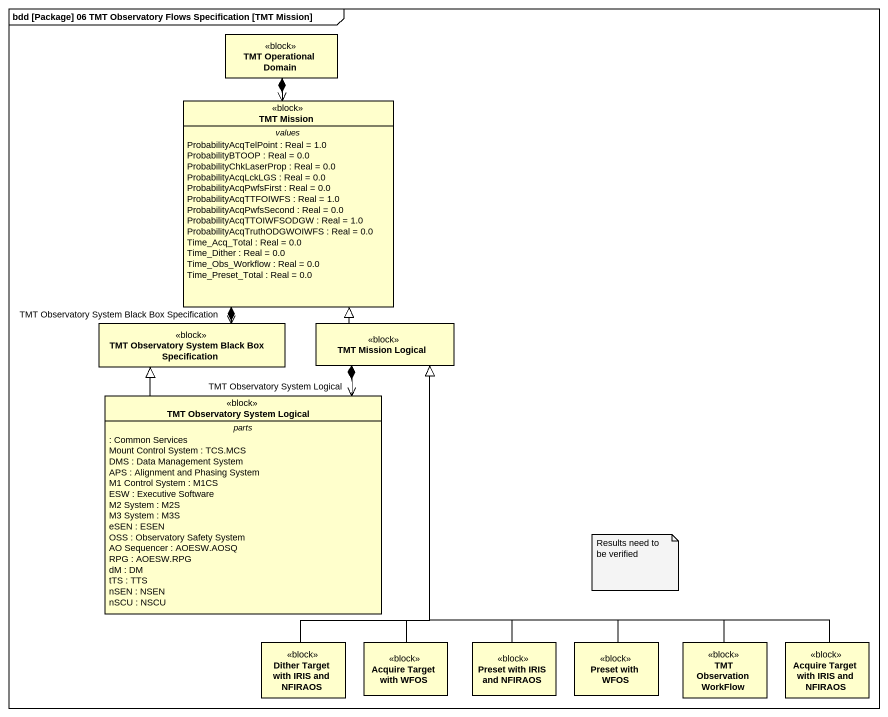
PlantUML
@startuml
mainframe bdd [Package] 06 TMT Observatory Flows Specification [TMT Mission]
hide circle
hide empty members
class "TMT Operational Domain" as TMT_Operational_Domain <<block>>
class "TMT Mission" as TMT_Mission <<block>> {
  -- values --
  ProbabilityAcqTelPoint : Real = 1.0
  ProbabilityBTOOP : Real = 0.0
  ProbabilityChkLaserProp : Real = 0.0
  ProbabilityAcqLckLGS : Real = 0.0
  ProbabilityAcqPwfsFirst : Real = 0.0
  ProbabilityAcqTTFOIWFS : Real = 1.0
  ProbabilityAcqPwfsSecond : Real = 0.0
  ProbabilityAcqTTOIWFSODGW : Real = 1.0
  ProbabilityAcqTruthODGWOIWFS : Real = 0.0
  Time_Acq_Total : Real = 0.0
  Time_Dither : Real = 0.0
  Time_Obs_Workflow : Real = 0.0
  Time_Preset_Total : Real = 0.0
}
class "TMT Observatory System Black Box Specification" as TMT_Observatory_System <<block>>
class "TMT Mission Logical" as TMT_Mission_Logical <<block>>
class "TMT Observatory System Logical" as TMT_Observatory_System_2 <<block>> {
  -- parts --
  : Common Services
  Mount Control System : TCS.MCS
  DMS : Data Management System
  APS : Alignment and Phasing System
  M1 Control System : M1CS
  ESW : Executive Software
  M2 System : M2S
  M3 System : M3S
  eSEN : ESEN
  OSS : Observatory Safety System
  AO Sequencer : AOESW.AOSQ
  RPG : AOESW.RPG
  dM : DM
  tTS : TTS
  nSEN : NSEN
  nSCU : NSCU
}
class "Dither Target with IRIS and NFIRAOS" as Dither_Target_with_IRIS_and <<block>>
class "Acquire Target with WFOS" as Acquire_Target_with_WFOS <<block>>
class "Preset with IRIS and NFIRAOS" as Preset_with_IRIS_and_NFIRAOS <<block>>
class "Preset with WFOS" as Preset_with_WFOS <<block>>
class "TMT Observation WorkFlow" as TMT_Observation_WorkFlow <<block>>
class "Acquire Target with IRIS and NFIRAOS" as Acquire_Target_with_IRIS <<block>>
TMT_Operational_Domain *--> TMT_Mission
TMT_Mission *--> "TMT Observatory System Black Box Specification" TMT_Observatory_System
TMT_Mission_Logical -up-|> TMT_Mission
TMT_Mission_Logical *--> "TMT Observatory System Logical" TMT_Observatory_System_2
TMT_Observatory_System_2 -up-|> TMT_Observatory_System
Dither_Target_with_IRIS_and -up-|> TMT_Mission_Logical
Acquire_Target_with_WFOS -up-|> TMT_Mission_Logical
Preset_with_IRIS_and_NFIRAOS -up-|> TMT_Mission_Logical
Preset_with_WFOS -up-|> TMT_Mission_Logical
TMT_Observation_WorkFlow -up-|> TMT_Mission_Logical
Acquire_Target_with_IRIS -up-|> TMT_Mission_Logical
note as N1
  Results need to be verified
end note
@enduml
